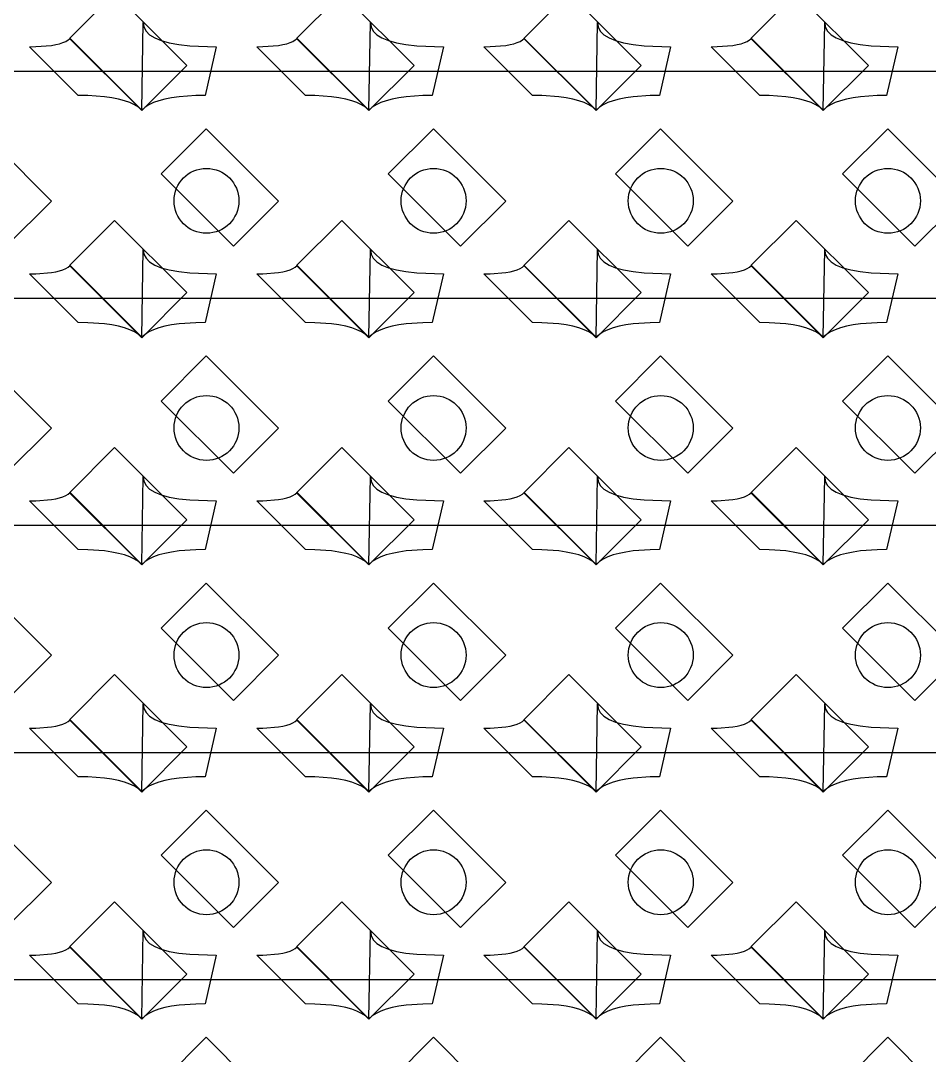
# Model space of a CAD drawing. Header units: inches. Extents: x 0.07 to 4.39, y 0.05 to 2.95.
# Drawn here: x 1.9628 to 2.2428, y 1.1767 to 1.4955 of the extents above; entities that cross this region are included whole.
import ezdxf

# ---------------------------------------------------------------- set-up
doc = ezdxf.new("R2010")
doc.units = ezdxf.units.IN
doc.header["$MEASUREMENT"] = 0
doc.layers.add('Top Layer', color=1, linetype='Continuous')

# ---------------------------------------------------------------- blocks, each defined once
blk = doc.blocks.new('0805_P_______________627')
at = {"layer": 'Top Layer'}
for p, q in [((-0.03937, 0.01575), (-0.01969, 0.01575)), ((-0.03937, -0.01575), (-0.03937, 0.01575)), ((-0.01969, 0.01575), (-0.01969, -0.01575)), ((0.01969, 0.01575), (0.03937, 0.01575)), ((0.01969, -0.01575), (0.01969, 0.01575)), ((0.03937, 0.01575), (0.03937, -0.01575)), ((-0.01969, -0.01575), (-0.03937, -0.01575)), ((0.03937, -0.01575), (0.01969, -0.01575))]:
    blk.add_line(p, q, dxfattribs=at)
blk = doc.blocks.new('0805_P_______________628')
at = {"layer": 'Top Layer'}
for p, q in [((-0.03937, 0.01575), (-0.01969, 0.01575)), ((-0.03937, -0.01575), (-0.03937, 0.01575)), ((-0.01969, 0.01575), (-0.01969, -0.01575)), ((0.01969, 0.01575), (0.03937, 0.01575)), ((0.01969, -0.01575), (0.01969, 0.01575)), ((0.03937, 0.01575), (0.03937, -0.01575)), ((-0.01969, -0.01575), (-0.03937, -0.01575)), ((0.03937, -0.01575), (0.01969, -0.01575))]:
    blk.add_line(p, q, dxfattribs=at)
blk = doc.blocks.new('0805_P_______________629')
at = {"layer": 'Top Layer'}
for p, q in [((-0.03937, 0.01575), (-0.01969, 0.01575)), ((-0.03937, -0.01575), (-0.03937, 0.01575)), ((-0.01969, 0.01575), (-0.01969, -0.01575)), ((0.01969, 0.01575), (0.03937, 0.01575)), ((0.01969, -0.01575), (0.01969, 0.01575)), ((0.03937, 0.01575), (0.03937, -0.01575)), ((-0.01969, -0.01575), (-0.03937, -0.01575)), ((0.03937, -0.01575), (0.01969, -0.01575))]:
    blk.add_line(p, q, dxfattribs=at)
blk = doc.blocks.new('0805_P_______________630')
at = {"layer": 'Top Layer'}
for p, q in [((-0.03937, 0.01575), (-0.01969, 0.01575)), ((-0.03937, -0.01575), (-0.03937, 0.01575)), ((-0.01969, 0.01575), (-0.01969, -0.01575)), ((0.01969, 0.01575), (0.03937, 0.01575)), ((0.01969, -0.01575), (0.01969, 0.01575)), ((0.03937, 0.01575), (0.03937, -0.01575)), ((-0.01969, -0.01575), (-0.03937, -0.01575)), ((0.03937, -0.01575), (0.01969, -0.01575))]:
    blk.add_line(p, q, dxfattribs=at)
blk = doc.blocks.new('0805_P_______________631')
at = {"layer": 'Top Layer'}
for p, q in [((-0.03937, 0.01575), (-0.01969, 0.01575)), ((-0.03937, -0.01575), (-0.03937, 0.01575)), ((-0.01969, 0.01575), (-0.01969, -0.01575)), ((0.01969, 0.01575), (0.03937, 0.01575)), ((0.01969, -0.01575), (0.01969, 0.01575)), ((0.03937, 0.01575), (0.03937, -0.01575)), ((-0.01969, -0.01575), (-0.03937, -0.01575)), ((0.03937, -0.01575), (0.01969, -0.01575))]:
    blk.add_line(p, q, dxfattribs=at)
blk = doc.blocks.new('0805_P_______________667')
at = {"layer": 'Top Layer'}
for p, q in [((-0.03937, 0.01575), (-0.01969, 0.01575)), ((-0.03937, -0.01575), (-0.03937, 0.01575)), ((-0.01969, 0.01575), (-0.01969, -0.01575)), ((0.01969, 0.01575), (0.03937, 0.01575)), ((0.01969, -0.01575), (0.01969, 0.01575)), ((0.03937, 0.01575), (0.03937, -0.01575)), ((-0.01969, -0.01575), (-0.03937, -0.01575)), ((0.03937, -0.01575), (0.01969, -0.01575))]:
    blk.add_line(p, q, dxfattribs=at)
blk = doc.blocks.new('0805_P_______________668')
at = {"layer": 'Top Layer'}
for p, q in [((-0.03937, 0.01575), (-0.01969, 0.01575)), ((-0.03937, -0.01575), (-0.03937, 0.01575)), ((-0.01969, 0.01575), (-0.01969, -0.01575)), ((0.01969, 0.01575), (0.03937, 0.01575)), ((0.01969, -0.01575), (0.01969, 0.01575)), ((0.03937, 0.01575), (0.03937, -0.01575)), ((-0.01969, -0.01575), (-0.03937, -0.01575)), ((0.03937, -0.01575), (0.01969, -0.01575))]:
    blk.add_line(p, q, dxfattribs=at)
blk = doc.blocks.new('0805_P_______________669')
at = {"layer": 'Top Layer'}
for p, q in [((-0.03937, 0.01575), (-0.01969, 0.01575)), ((-0.03937, -0.01575), (-0.03937, 0.01575)), ((-0.01969, 0.01575), (-0.01969, -0.01575)), ((0.01969, 0.01575), (0.03937, 0.01575)), ((0.01969, -0.01575), (0.01969, 0.01575)), ((0.03937, 0.01575), (0.03937, -0.01575)), ((-0.01969, -0.01575), (-0.03937, -0.01575)), ((0.03937, -0.01575), (0.01969, -0.01575))]:
    blk.add_line(p, q, dxfattribs=at)
blk = doc.blocks.new('0805_P_______________670')
at = {"layer": 'Top Layer'}
for p, q in [((-0.03937, 0.01575), (-0.01969, 0.01575)), ((-0.03937, -0.01575), (-0.03937, 0.01575)), ((-0.01969, 0.01575), (-0.01969, -0.01575)), ((0.01969, 0.01575), (0.03937, 0.01575)), ((0.01969, -0.01575), (0.01969, 0.01575)), ((0.03937, 0.01575), (0.03937, -0.01575)), ((-0.01969, -0.01575), (-0.03937, -0.01575)), ((0.03937, -0.01575), (0.01969, -0.01575))]:
    blk.add_line(p, q, dxfattribs=at)
blk = doc.blocks.new('0805_P_______________671')
at = {"layer": 'Top Layer'}
for p, q in [((-0.03937, 0.01575), (-0.01969, 0.01575)), ((-0.03937, -0.01575), (-0.03937, 0.01575)), ((-0.01969, 0.01575), (-0.01969, -0.01575)), ((0.01969, 0.01575), (0.03937, 0.01575)), ((0.01969, -0.01575), (0.01969, 0.01575)), ((0.03937, 0.01575), (0.03937, -0.01575)), ((-0.01969, -0.01575), (-0.03937, -0.01575)), ((0.03937, -0.01575), (0.01969, -0.01575))]:
    blk.add_line(p, q, dxfattribs=at)
blk = doc.blocks.new('0805_P_______________707')
at = {"layer": 'Top Layer'}
for p, q in [((-0.03937, 0.01575), (-0.01969, 0.01575)), ((-0.03937, -0.01575), (-0.03937, 0.01575)), ((-0.01969, 0.01575), (-0.01969, -0.01575)), ((0.01969, 0.01575), (0.03937, 0.01575)), ((0.01969, -0.01575), (0.01969, 0.01575)), ((0.03937, 0.01575), (0.03937, -0.01575)), ((-0.01969, -0.01575), (-0.03937, -0.01575)), ((0.03937, -0.01575), (0.01969, -0.01575))]:
    blk.add_line(p, q, dxfattribs=at)
blk = doc.blocks.new('0805_P_______________708')
at = {"layer": 'Top Layer'}
for p, q in [((-0.03937, 0.01575), (-0.01969, 0.01575)), ((-0.03937, -0.01575), (-0.03937, 0.01575)), ((-0.01969, 0.01575), (-0.01969, -0.01575)), ((0.01969, 0.01575), (0.03937, 0.01575)), ((0.01969, -0.01575), (0.01969, 0.01575)), ((0.03937, 0.01575), (0.03937, -0.01575)), ((-0.01969, -0.01575), (-0.03937, -0.01575)), ((0.03937, -0.01575), (0.01969, -0.01575))]:
    blk.add_line(p, q, dxfattribs=at)
blk = doc.blocks.new('0805_P_______________709')
at = {"layer": 'Top Layer'}
for p, q in [((-0.03937, 0.01575), (-0.01969, 0.01575)), ((-0.03937, -0.01575), (-0.03937, 0.01575)), ((-0.01969, 0.01575), (-0.01969, -0.01575)), ((0.01969, 0.01575), (0.03937, 0.01575)), ((0.01969, -0.01575), (0.01969, 0.01575)), ((0.03937, 0.01575), (0.03937, -0.01575)), ((-0.01969, -0.01575), (-0.03937, -0.01575)), ((0.03937, -0.01575), (0.01969, -0.01575))]:
    blk.add_line(p, q, dxfattribs=at)
blk = doc.blocks.new('0805_P_______________710')
at = {"layer": 'Top Layer'}
for p, q in [((-0.03937, 0.01575), (-0.01969, 0.01575)), ((-0.03937, -0.01575), (-0.03937, 0.01575)), ((-0.01969, 0.01575), (-0.01969, -0.01575)), ((0.01969, 0.01575), (0.03937, 0.01575)), ((0.01969, -0.01575), (0.01969, 0.01575)), ((0.03937, 0.01575), (0.03937, -0.01575)), ((-0.01969, -0.01575), (-0.03937, -0.01575)), ((0.03937, -0.01575), (0.01969, -0.01575))]:
    blk.add_line(p, q, dxfattribs=at)
blk = doc.blocks.new('0805_P_______________711')
at = {"layer": 'Top Layer'}
for p, q in [((-0.03937, 0.01575), (-0.01969, 0.01575)), ((-0.03937, -0.01575), (-0.03937, 0.01575)), ((-0.01969, 0.01575), (-0.01969, -0.01575)), ((0.01969, 0.01575), (0.03937, 0.01575)), ((0.01969, -0.01575), (0.01969, 0.01575)), ((0.03937, 0.01575), (0.03937, -0.01575)), ((-0.01969, -0.01575), (-0.03937, -0.01575)), ((0.03937, -0.01575), (0.01969, -0.01575))]:
    blk.add_line(p, q, dxfattribs=at)
blk = doc.blocks.new('0805_P_______________747')
at = {"layer": 'Top Layer'}
for p, q in [((-0.03937, 0.01575), (-0.01969, 0.01575)), ((-0.03937, -0.01575), (-0.03937, 0.01575)), ((-0.01969, 0.01575), (-0.01969, -0.01575)), ((0.01969, 0.01575), (0.03937, 0.01575)), ((0.01969, -0.01575), (0.01969, 0.01575)), ((0.03937, 0.01575), (0.03937, -0.01575)), ((-0.01969, -0.01575), (-0.03937, -0.01575)), ((0.03937, -0.01575), (0.01969, -0.01575))]:
    blk.add_line(p, q, dxfattribs=at)
blk = doc.blocks.new('0805_P_______________748')
at = {"layer": 'Top Layer'}
for p, q in [((-0.03937, 0.01575), (-0.01969, 0.01575)), ((-0.03937, -0.01575), (-0.03937, 0.01575)), ((-0.01969, 0.01575), (-0.01969, -0.01575)), ((0.01969, 0.01575), (0.03937, 0.01575)), ((0.01969, -0.01575), (0.01969, 0.01575)), ((0.03937, 0.01575), (0.03937, -0.01575)), ((-0.01969, -0.01575), (-0.03937, -0.01575)), ((0.03937, -0.01575), (0.01969, -0.01575))]:
    blk.add_line(p, q, dxfattribs=at)
blk = doc.blocks.new('0805_P_______________749')
at = {"layer": 'Top Layer'}
for p, q in [((-0.03937, 0.01575), (-0.01969, 0.01575)), ((-0.03937, -0.01575), (-0.03937, 0.01575)), ((-0.01969, 0.01575), (-0.01969, -0.01575)), ((0.01969, 0.01575), (0.03937, 0.01575)), ((0.01969, -0.01575), (0.01969, 0.01575)), ((0.03937, 0.01575), (0.03937, -0.01575)), ((-0.01969, -0.01575), (-0.03937, -0.01575)), ((0.03937, -0.01575), (0.01969, -0.01575))]:
    blk.add_line(p, q, dxfattribs=at)
blk = doc.blocks.new('0805_P_______________750')
at = {"layer": 'Top Layer'}
for p, q in [((-0.03937, 0.01575), (-0.01969, 0.01575)), ((-0.03937, -0.01575), (-0.03937, 0.01575)), ((-0.01969, 0.01575), (-0.01969, -0.01575)), ((0.01969, 0.01575), (0.03937, 0.01575)), ((0.01969, -0.01575), (0.01969, 0.01575)), ((0.03937, 0.01575), (0.03937, -0.01575)), ((-0.01969, -0.01575), (-0.03937, -0.01575)), ((0.03937, -0.01575), (0.01969, -0.01575))]:
    blk.add_line(p, q, dxfattribs=at)
blk = doc.blocks.new('0805_P_______________751')
at = {"layer": 'Top Layer'}
for p, q in [((-0.03937, 0.01575), (-0.01969, 0.01575)), ((-0.03937, -0.01575), (-0.03937, 0.01575)), ((-0.01969, 0.01575), (-0.01969, -0.01575)), ((0.01969, 0.01575), (0.03937, 0.01575)), ((0.01969, -0.01575), (0.01969, 0.01575)), ((0.03937, 0.01575), (0.03937, -0.01575)), ((-0.01969, -0.01575), (-0.03937, -0.01575)), ((0.03937, -0.01575), (0.01969, -0.01575))]:
    blk.add_line(p, q, dxfattribs=at)
blk = doc.blocks.new('0805_P_______________787')
at = {"layer": 'Top Layer'}
for p, q in [((-0.03937, 0.01575), (-0.01969, 0.01575)), ((-0.03937, -0.01575), (-0.03937, 0.01575)), ((-0.01969, 0.01575), (-0.01969, -0.01575)), ((0.01969, 0.01575), (0.03937, 0.01575)), ((0.01969, -0.01575), (0.01969, 0.01575)), ((0.03937, 0.01575), (0.03937, -0.01575)), ((-0.01969, -0.01575), (-0.03937, -0.01575)), ((0.03937, -0.01575), (0.01969, -0.01575))]:
    blk.add_line(p, q, dxfattribs=at)
blk = doc.blocks.new('0805_P_______________788')
at = {"layer": 'Top Layer'}
for p, q in [((-0.03937, 0.01575), (-0.01969, 0.01575)), ((-0.03937, -0.01575), (-0.03937, 0.01575)), ((-0.01969, 0.01575), (-0.01969, -0.01575)), ((0.01969, 0.01575), (0.03937, 0.01575)), ((0.01969, -0.01575), (0.01969, 0.01575)), ((0.03937, 0.01575), (0.03937, -0.01575)), ((-0.01969, -0.01575), (-0.03937, -0.01575)), ((0.03937, -0.01575), (0.01969, -0.01575))]:
    blk.add_line(p, q, dxfattribs=at)
blk = doc.blocks.new('0805_P_______________789')
at = {"layer": 'Top Layer'}
for p, q in [((-0.03937, 0.01575), (-0.01969, 0.01575)), ((-0.03937, -0.01575), (-0.03937, 0.01575)), ((-0.01969, 0.01575), (-0.01969, -0.01575)), ((0.01969, 0.01575), (0.03937, 0.01575)), ((0.01969, -0.01575), (0.01969, 0.01575)), ((0.03937, 0.01575), (0.03937, -0.01575)), ((-0.01969, -0.01575), (-0.03937, -0.01575)), ((0.03937, -0.01575), (0.01969, -0.01575))]:
    blk.add_line(p, q, dxfattribs=at)
blk = doc.blocks.new('0805_P_______________790')
at = {"layer": 'Top Layer'}
for p, q in [((-0.03937, 0.01575), (-0.01969, 0.01575)), ((-0.03937, -0.01575), (-0.03937, 0.01575)), ((-0.01969, 0.01575), (-0.01969, -0.01575)), ((0.01969, 0.01575), (0.03937, 0.01575)), ((0.01969, -0.01575), (0.01969, 0.01575)), ((0.03937, 0.01575), (0.03937, -0.01575)), ((-0.01969, -0.01575), (-0.03937, -0.01575)), ((0.03937, -0.01575), (0.01969, -0.01575))]:
    blk.add_line(p, q, dxfattribs=at)
blk = doc.blocks.new('0805_P_______________791')
at = {"layer": 'Top Layer'}
for p, q in [((-0.03937, 0.01575), (-0.01969, 0.01575)), ((-0.03937, -0.01575), (-0.03937, 0.01575)), ((-0.01969, 0.01575), (-0.01969, -0.01575)), ((0.01969, 0.01575), (0.03937, 0.01575)), ((0.01969, -0.01575), (0.01969, 0.01575)), ((0.03937, 0.01575), (0.03937, -0.01575)), ((-0.01969, -0.01575), (-0.03937, -0.01575)), ((0.03937, -0.01575), (0.01969, -0.01575))]:
    blk.add_line(p, q, dxfattribs=at)

msp = doc.modelspace()

# ---------------------------------------------------------------- linework, layer by layer
at = {"layer": 'Top Layer'}
for p, q in [((2.00005, 1.46795), (2.00051, 1.495)), ((2.00051, 1.495), (2.00071, 1.49358)), ((2.00071, 1.49358), (2.00137, 1.4923)), ((2.00137, 1.4923), (2.00248, 1.49117)), ((2.07005, 1.46795), (2.07051, 1.495)), ((2.07051, 1.495), (2.07071, 1.49358)), ((2.07071, 1.49358), (2.07137, 1.4923)), ((2.07137, 1.4923), (2.07248, 1.49117)), ((2.14005, 1.46795), (2.14051, 1.495)), ((2.14051, 1.495), (2.14071, 1.49358)), ((2.14071, 1.49358), (2.14137, 1.4923)), ((2.14137, 1.4923), (2.14248, 1.49117)), ((2.21005, 1.46795), (2.21051, 1.495)), ((2.21051, 1.495), (2.21071, 1.49358)), ((2.21071, 1.49358), (2.21137, 1.4923)), ((2.21137, 1.4923), (2.21248, 1.49117)), ((1.97576, 1.48875), (1.97664, 1.48914)), ((1.97664, 1.48914), (1.97737, 1.48957)), ((1.97737, 1.48957), (1.97795, 1.49005)), ((1.97795, 1.49005), (2.00005, 1.46795)), ((2.00248, 1.49117), (2.00405, 1.4902)), ((2.00405, 1.4902), (2.00607, 1.48937)), ((2.00607, 1.48937), (2.00855, 1.4887)), ((2.04576, 1.48875), (2.04664, 1.48914)), ((2.04664, 1.48914), (2.04737, 1.48957)), ((2.04737, 1.48957), (2.04795, 1.49005)), ((2.04795, 1.49005), (2.07005, 1.46795)), ((2.07248, 1.49117), (2.07405, 1.4902)), ((2.07405, 1.4902), (2.07607, 1.48937)), ((2.07607, 1.48937), (2.07855, 1.4887)), ((2.11576, 1.48875), (2.11664, 1.48914)), ((2.11664, 1.48914), (2.11737, 1.48957)), ((2.11737, 1.48957), (2.11795, 1.49005)), ((2.11795, 1.49005), (2.14005, 1.46795)), ((2.14248, 1.49117), (2.14405, 1.4902)), ((2.14405, 1.4902), (2.14607, 1.48937)), ((2.14607, 1.48937), (2.14855, 1.4887)), ((2.18576, 1.48875), (2.18664, 1.48914)), ((2.18664, 1.48914), (2.18737, 1.48957)), ((2.18737, 1.48957), (2.18795, 1.49005)), ((2.18795, 1.49005), (2.21005, 1.46795)), ((2.21248, 1.49117), (2.21405, 1.4902)), ((2.21405, 1.4902), (2.21607, 1.48937)), ((2.21607, 1.48937), (2.21855, 1.4887)), ((1.96551, 1.4875), (1.96741, 1.48753)), ((1.98051, 1.4725), (1.96551, 1.4875)), ((1.96741, 1.48753), (1.97225, 1.48791)), ((1.97225, 1.48791), (1.97356, 1.48814)), ((1.97356, 1.48814), (1.97474, 1.48842)), ((1.97474, 1.48842), (1.97576, 1.48875)), ((2.00855, 1.4887), (2.01148, 1.48818)), ((2.01148, 1.48818), (2.01487, 1.4878)), ((2.01487, 1.4878), (2.02301, 1.4875)), ((2.02301, 1.4875), (2.0196, 1.4725)), ((2.03551, 1.4875), (2.03741, 1.48753)), ((2.05051, 1.4725), (2.03551, 1.4875)), ((2.03741, 1.48753), (2.04225, 1.48791)), ((2.04225, 1.48791), (2.04356, 1.48814)), ((2.04356, 1.48814), (2.04474, 1.48842)), ((2.04474, 1.48842), (2.04576, 1.48875)), ((2.07855, 1.4887), (2.08148, 1.48818)), ((2.08148, 1.48818), (2.08487, 1.4878)), ((2.08487, 1.4878), (2.09301, 1.4875)), ((2.09301, 1.4875), (2.0896, 1.4725)), ((2.10551, 1.4875), (2.10741, 1.48753)), ((2.12051, 1.4725), (2.10551, 1.4875)), ((2.10741, 1.48753), (2.11225, 1.48791)), ((2.11225, 1.48791), (2.11356, 1.48814)), ((2.11356, 1.48814), (2.11474, 1.48842)), ((2.11474, 1.48842), (2.11576, 1.48875)), ((2.14855, 1.4887), (2.15148, 1.48818)), ((2.15148, 1.48818), (2.15487, 1.4878)), ((2.15487, 1.4878), (2.16301, 1.4875)), ((2.16301, 1.4875), (2.1596, 1.4725)), ((2.17551, 1.4875), (2.17741, 1.48753)), ((2.19051, 1.4725), (2.17551, 1.4875)), ((2.17741, 1.48753), (2.18225, 1.48791)), ((2.18225, 1.48791), (2.18356, 1.48814)), ((2.18356, 1.48814), (2.18474, 1.48842)), ((2.18474, 1.48842), (2.18576, 1.48875)), ((2.21855, 1.4887), (2.22148, 1.48818)), ((2.22148, 1.48818), (2.22487, 1.4878)), ((2.22487, 1.4878), (2.23301, 1.4875)), ((2.23301, 1.4875), (2.2296, 1.4725)), ((1.78588, 1.48), (1.99588, 1.48)), ((1.99588, 1.48), (2.20588, 1.48)), ((2.20588, 1.48), (2.41588, 1.48)), ((1.9834, 1.47245), (1.98051, 1.4725)), ((1.98857, 1.47209), (1.9834, 1.47245)), ((1.99084, 1.47177), (1.98857, 1.47209)), ((1.9929, 1.47136), (1.99084, 1.47177)), ((1.99475, 1.47086), (1.9929, 1.47136)), ((1.99639, 1.47027), (1.99475, 1.47086)), ((1.99782, 1.46959), (1.99639, 1.47027)), ((2.00372, 1.47027), (2.00229, 1.46959)), ((2.00536, 1.47086), (2.00372, 1.47027)), ((2.00721, 1.47136), (2.00536, 1.47086)), ((2.00927, 1.47177), (2.00721, 1.47136)), ((2.01154, 1.47209), (2.00927, 1.47177)), ((2.01671, 1.47245), (2.01154, 1.47209)), ((2.0196, 1.4725), (2.01671, 1.47245)), ((2.0534, 1.47245), (2.05051, 1.4725)), ((2.05857, 1.47209), (2.0534, 1.47245)), ((2.06084, 1.47177), (2.05857, 1.47209)), ((2.0629, 1.47136), (2.06084, 1.47177)), ((2.06475, 1.47086), (2.0629, 1.47136)), ((2.06639, 1.47027), (2.06475, 1.47086)), ((2.06782, 1.46959), (2.06639, 1.47027)), ((2.07372, 1.47027), (2.07229, 1.46959)), ((2.07536, 1.47086), (2.07372, 1.47027)), ((2.07721, 1.47136), (2.07536, 1.47086)), ((2.07927, 1.47177), (2.07721, 1.47136)), ((2.08154, 1.47209), (2.07927, 1.47177)), ((2.08671, 1.47245), (2.08154, 1.47209)), ((2.0896, 1.4725), (2.08671, 1.47245)), ((2.1234, 1.47245), (2.12051, 1.4725)), ((2.12857, 1.47209), (2.1234, 1.47245)), ((2.13084, 1.47177), (2.12857, 1.47209)), ((2.1329, 1.47136), (2.13084, 1.47177)), ((2.13475, 1.47086), (2.1329, 1.47136)), ((2.13639, 1.47027), (2.13475, 1.47086)), ((2.13782, 1.46959), (2.13639, 1.47027)), ((2.14372, 1.47027), (2.14229, 1.46959)), ((2.14536, 1.47086), (2.14372, 1.47027)), ((2.14721, 1.47136), (2.14536, 1.47086)), ((2.14927, 1.47177), (2.14721, 1.47136)), ((2.15154, 1.47209), (2.14927, 1.47177)), ((2.15671, 1.47245), (2.15154, 1.47209)), ((2.1596, 1.4725), (2.15671, 1.47245)), ((2.1934, 1.47245), (2.19051, 1.4725)), ((2.19857, 1.47209), (2.1934, 1.47245)), ((2.20084, 1.47177), (2.19857, 1.47209)), ((2.2029, 1.47136), (2.20084, 1.47177)), ((2.20475, 1.47086), (2.2029, 1.47136)), ((2.20639, 1.47027), (2.20475, 1.47086)), ((2.20782, 1.46959), (2.20639, 1.47027)), ((2.21372, 1.47027), (2.21229, 1.46959)), ((2.21536, 1.47086), (2.21372, 1.47027)), ((2.21721, 1.47136), (2.21536, 1.47086)), ((2.21927, 1.47177), (2.21721, 1.47136)), ((2.22154, 1.47209), (2.21927, 1.47177)), ((2.22671, 1.47245), (2.22154, 1.47209)), ((2.2296, 1.4725), (2.22671, 1.47245)), ((1.99904, 1.46882), (1.99782, 1.46959)), ((2.00005, 1.46795), (1.99904, 1.46882)), ((2.00107, 1.46882), (2.00005, 1.46795)), ((2.00229, 1.46959), (2.00107, 1.46882)), ((2.06904, 1.46882), (2.06782, 1.46959)), ((2.07005, 1.46795), (2.06904, 1.46882)), ((2.07107, 1.46882), (2.07005, 1.46795)), ((2.07229, 1.46959), (2.07107, 1.46882)), ((2.13904, 1.46882), (2.13782, 1.46959)), ((2.14005, 1.46795), (2.13904, 1.46882)), ((2.14107, 1.46882), (2.14005, 1.46795)), ((2.14229, 1.46959), (2.14107, 1.46882)), ((2.20904, 1.46882), (2.20782, 1.46959)), ((2.21005, 1.46795), (2.20904, 1.46882)), ((2.21107, 1.46882), (2.21005, 1.46795)), ((2.21229, 1.46959), (2.21107, 1.46882)), ((2.00005, 1.39795), (2.00051, 1.425)), ((2.00051, 1.425), (2.00071, 1.42358)), ((2.00071, 1.42358), (2.00137, 1.4223)), ((2.00137, 1.4223), (2.00248, 1.42118)), ((2.07005, 1.39795), (2.07051, 1.425)), ((2.07051, 1.425), (2.07071, 1.42358)), ((2.07071, 1.42358), (2.07137, 1.4223)), ((2.07137, 1.4223), (2.07248, 1.42118)), ((2.14005, 1.39795), (2.14051, 1.425)), ((2.14051, 1.425), (2.14071, 1.42358)), ((2.14071, 1.42358), (2.14137, 1.4223)), ((2.14137, 1.4223), (2.14248, 1.42118)), ((2.21005, 1.39795), (2.21051, 1.425)), ((2.21051, 1.425), (2.21071, 1.42358)), ((2.21071, 1.42358), (2.21137, 1.4223)), ((2.21137, 1.4223), (2.21248, 1.42118)), ((1.97576, 1.41875), (1.97664, 1.41914)), ((1.97664, 1.41914), (1.97737, 1.41957)), ((1.97737, 1.41957), (1.97795, 1.42006)), ((1.97795, 1.42006), (2.00005, 1.39795)), ((2.00248, 1.42118), (2.00405, 1.4202)), ((2.00405, 1.4202), (2.00607, 1.41938)), ((2.00607, 1.41938), (2.00855, 1.4187)), ((2.04576, 1.41875), (2.04664, 1.41914)), ((2.04664, 1.41914), (2.04737, 1.41957)), ((2.04737, 1.41957), (2.04795, 1.42006)), ((2.04795, 1.42006), (2.07005, 1.39795)), ((2.07248, 1.42118), (2.07405, 1.4202)), ((2.07405, 1.4202), (2.07607, 1.41938)), ((2.07607, 1.41938), (2.07855, 1.4187)), ((2.11576, 1.41875), (2.11664, 1.41914)), ((2.11664, 1.41914), (2.11737, 1.41957)), ((2.11737, 1.41957), (2.11795, 1.42006)), ((2.11795, 1.42006), (2.14005, 1.39795)), ((2.14248, 1.42118), (2.14405, 1.4202)), ((2.14405, 1.4202), (2.14607, 1.41938)), ((2.14607, 1.41938), (2.14855, 1.4187)), ((2.18576, 1.41875), (2.18664, 1.41914)), ((2.18664, 1.41914), (2.18737, 1.41957)), ((2.18737, 1.41957), (2.18795, 1.42006)), ((2.18795, 1.42006), (2.21005, 1.39795)), ((2.21248, 1.42118), (2.21405, 1.4202)), ((2.21405, 1.4202), (2.21607, 1.41938)), ((2.21607, 1.41938), (2.21855, 1.4187)), ((1.96551, 1.4175), (1.96741, 1.41753)), ((1.98051, 1.4025), (1.96551, 1.4175)), ((1.96741, 1.41753), (1.97225, 1.41791)), ((1.97225, 1.41791), (1.97356, 1.41814)), ((1.97356, 1.41814), (1.97474, 1.41842)), ((1.97474, 1.41842), (1.97576, 1.41875)), ((2.00855, 1.4187), (2.01148, 1.41817)), ((2.01148, 1.41817), (2.01487, 1.4178)), ((2.01487, 1.4178), (2.02301, 1.4175)), ((2.02301, 1.4175), (2.0196, 1.4025)), ((2.03551, 1.4175), (2.03741, 1.41753)), ((2.05051, 1.4025), (2.03551, 1.4175)), ((2.03741, 1.41753), (2.04225, 1.41791)), ((2.04225, 1.41791), (2.04356, 1.41814)), ((2.04356, 1.41814), (2.04474, 1.41842)), ((2.04474, 1.41842), (2.04576, 1.41875)), ((2.07855, 1.4187), (2.08148, 1.41817)), ((2.08148, 1.41817), (2.08487, 1.4178)), ((2.08487, 1.4178), (2.09301, 1.4175)), ((2.09301, 1.4175), (2.0896, 1.4025)), ((2.10551, 1.4175), (2.10741, 1.41753)), ((2.12051, 1.4025), (2.10551, 1.4175)), ((2.10741, 1.41753), (2.11225, 1.41791)), ((2.11225, 1.41791), (2.11356, 1.41814)), ((2.11356, 1.41814), (2.11474, 1.41842)), ((2.11474, 1.41842), (2.11576, 1.41875)), ((2.14855, 1.4187), (2.15148, 1.41817)), ((2.15148, 1.41817), (2.15487, 1.4178)), ((2.15487, 1.4178), (2.16301, 1.4175)), ((2.16301, 1.4175), (2.1596, 1.4025)), ((2.17551, 1.4175), (2.17741, 1.41753)), ((2.19051, 1.4025), (2.17551, 1.4175)), ((2.17741, 1.41753), (2.18225, 1.41791)), ((2.18225, 1.41791), (2.18356, 1.41814)), ((2.18356, 1.41814), (2.18474, 1.41842)), ((2.18474, 1.41842), (2.18576, 1.41875)), ((2.21855, 1.4187), (2.22148, 1.41817)), ((2.22148, 1.41817), (2.22487, 1.4178)), ((2.22487, 1.4178), (2.23301, 1.4175)), ((2.23301, 1.4175), (2.2296, 1.4025)), ((1.85588, 1.41), (2.06588, 1.41)), ((2.06588, 1.41), (2.20588, 1.41)), ((2.20588, 1.41), (2.34588, 1.41)), ((1.9834, 1.40245), (1.98051, 1.4025)), ((1.98857, 1.40209), (1.9834, 1.40245)), ((1.99084, 1.40177), (1.98857, 1.40209)), ((1.9929, 1.40136), (1.99084, 1.40177)), ((1.99475, 1.40086), (1.9929, 1.40136)), ((1.99639, 1.40027), (1.99475, 1.40086)), ((1.99782, 1.39959), (1.99639, 1.40027)), ((2.00372, 1.40027), (2.00229, 1.39959)), ((2.00536, 1.40086), (2.00372, 1.40027)), ((2.00721, 1.40136), (2.00536, 1.40086)), ((2.00927, 1.40177), (2.00721, 1.40136)), ((2.01154, 1.40209), (2.00927, 1.40177)), ((2.01671, 1.40245), (2.01154, 1.40209)), ((2.0196, 1.4025), (2.01671, 1.40245)), ((2.0534, 1.40245), (2.05051, 1.4025)), ((2.05857, 1.40209), (2.0534, 1.40245)), ((2.06084, 1.40177), (2.05857, 1.40209)), ((2.0629, 1.40136), (2.06084, 1.40177)), ((2.06475, 1.40086), (2.0629, 1.40136)), ((2.06639, 1.40027), (2.06475, 1.40086)), ((2.06782, 1.39959), (2.06639, 1.40027)), ((2.07372, 1.40027), (2.07229, 1.39959)), ((2.07536, 1.40086), (2.07372, 1.40027)), ((2.07721, 1.40136), (2.07536, 1.40086)), ((2.07927, 1.40177), (2.07721, 1.40136)), ((2.08154, 1.40209), (2.07927, 1.40177)), ((2.08671, 1.40245), (2.08154, 1.40209)), ((2.0896, 1.4025), (2.08671, 1.40245)), ((2.1234, 1.40245), (2.12051, 1.4025)), ((2.12857, 1.40209), (2.1234, 1.40245)), ((2.13084, 1.40177), (2.12857, 1.40209)), ((2.1329, 1.40136), (2.13084, 1.40177)), ((2.13475, 1.40086), (2.1329, 1.40136)), ((2.13639, 1.40027), (2.13475, 1.40086)), ((2.13782, 1.39959), (2.13639, 1.40027)), ((2.14372, 1.40027), (2.14229, 1.39959)), ((2.14536, 1.40086), (2.14372, 1.40027)), ((2.14721, 1.40136), (2.14536, 1.40086)), ((2.14927, 1.40177), (2.14721, 1.40136)), ((2.15154, 1.40209), (2.14927, 1.40177)), ((2.15671, 1.40245), (2.15154, 1.40209)), ((2.1596, 1.4025), (2.15671, 1.40245)), ((2.1934, 1.40245), (2.19051, 1.4025)), ((2.19857, 1.40209), (2.1934, 1.40245)), ((2.20084, 1.40177), (2.19857, 1.40209)), ((2.2029, 1.40136), (2.20084, 1.40177)), ((2.20475, 1.40086), (2.2029, 1.40136)), ((2.20639, 1.40027), (2.20475, 1.40086)), ((2.20782, 1.39959), (2.20639, 1.40027)), ((2.21372, 1.40027), (2.21229, 1.39959)), ((2.21536, 1.40086), (2.21372, 1.40027)), ((2.21721, 1.40136), (2.21536, 1.40086)), ((2.21927, 1.40177), (2.21721, 1.40136)), ((2.22154, 1.40209), (2.21927, 1.40177)), ((2.22671, 1.40245), (2.22154, 1.40209)), ((2.2296, 1.4025), (2.22671, 1.40245)), ((1.99904, 1.39882), (1.99782, 1.39959)), ((2.00005, 1.39795), (1.99904, 1.39882)), ((2.00107, 1.39882), (2.00005, 1.39795)), ((2.00229, 1.39959), (2.00107, 1.39882)), ((2.06904, 1.39882), (2.06782, 1.39959)), ((2.07005, 1.39795), (2.06904, 1.39882)), ((2.07107, 1.39882), (2.07005, 1.39795)), ((2.07229, 1.39959), (2.07107, 1.39882)), ((2.13904, 1.39882), (2.13782, 1.39959)), ((2.14005, 1.39795), (2.13904, 1.39882)), ((2.14107, 1.39882), (2.14005, 1.39795)), ((2.14229, 1.39959), (2.14107, 1.39882)), ((2.20904, 1.39882), (2.20782, 1.39959)), ((2.21005, 1.39795), (2.20904, 1.39882)), ((2.21107, 1.39882), (2.21005, 1.39795)), ((2.21229, 1.39959), (2.21107, 1.39882)), ((2.00005, 1.32795), (2.00051, 1.355)), ((2.00051, 1.355), (2.00071, 1.35357)), ((2.00071, 1.35357), (2.00137, 1.3523)), ((2.00137, 1.3523), (2.00248, 1.35118)), ((2.07005, 1.32795), (2.07051, 1.355)), ((2.07051, 1.355), (2.07071, 1.35357)), ((2.07071, 1.35357), (2.07137, 1.3523)), ((2.07137, 1.3523), (2.07248, 1.35118)), ((2.14005, 1.32795), (2.14051, 1.355)), ((2.14051, 1.355), (2.14071, 1.35357)), ((2.14071, 1.35357), (2.14137, 1.3523)), ((2.14137, 1.3523), (2.14248, 1.35118)), ((2.21005, 1.32795), (2.21051, 1.355)), ((2.21051, 1.355), (2.21071, 1.35357)), ((2.21071, 1.35357), (2.21137, 1.3523)), ((2.21137, 1.3523), (2.21248, 1.35118)), ((1.97474, 1.34842), (1.97576, 1.34875)), ((1.97576, 1.34875), (1.97664, 1.34914)), ((1.97664, 1.34914), (1.97737, 1.34957)), ((1.97737, 1.34957), (1.97795, 1.35006)), ((1.97795, 1.35006), (2.00005, 1.32795)), ((2.00248, 1.35118), (2.00405, 1.3502)), ((2.00405, 1.3502), (2.00607, 1.34937)), ((2.00607, 1.34937), (2.00855, 1.3487)), ((2.04474, 1.34842), (2.04576, 1.34875)), ((2.04576, 1.34875), (2.04664, 1.34914)), ((2.04664, 1.34914), (2.04737, 1.34957)), ((2.04737, 1.34957), (2.04795, 1.35006)), ((2.04795, 1.35006), (2.07005, 1.32795)), ((2.07248, 1.35118), (2.07405, 1.3502)), ((2.07405, 1.3502), (2.07607, 1.34937)), ((2.07607, 1.34937), (2.07855, 1.3487)), ((2.11474, 1.34842), (2.11576, 1.34875)), ((2.11576, 1.34875), (2.11664, 1.34914)), ((2.11664, 1.34914), (2.11737, 1.34957)), ((2.11737, 1.34957), (2.11795, 1.35006)), ((2.11795, 1.35006), (2.14005, 1.32795)), ((2.14248, 1.35118), (2.14405, 1.3502)), ((2.14405, 1.3502), (2.14607, 1.34937)), ((2.14607, 1.34937), (2.14855, 1.3487)), ((2.18474, 1.34842), (2.18576, 1.34875)), ((2.18576, 1.34875), (2.18664, 1.34914)), ((2.18664, 1.34914), (2.18737, 1.34957)), ((2.18737, 1.34957), (2.18795, 1.35006)), ((2.18795, 1.35006), (2.21005, 1.32795)), ((2.21248, 1.35118), (2.21405, 1.3502)), ((2.21405, 1.3502), (2.21607, 1.34937)), ((2.21607, 1.34937), (2.21855, 1.3487)), ((1.96551, 1.3475), (1.96741, 1.34753)), ((1.98051, 1.3325), (1.96551, 1.3475)), ((1.96741, 1.34753), (1.97225, 1.34791)), ((1.97225, 1.34791), (1.97356, 1.34814)), ((1.97356, 1.34814), (1.97474, 1.34842)), ((2.00855, 1.3487), (2.01148, 1.34817)), ((2.01148, 1.34817), (2.01487, 1.3478)), ((2.01487, 1.3478), (2.02301, 1.3475)), ((2.02301, 1.3475), (2.0196, 1.3325)), ((2.03551, 1.3475), (2.03741, 1.34753)), ((2.05051, 1.3325), (2.03551, 1.3475)), ((2.03741, 1.34753), (2.04225, 1.34791)), ((2.04225, 1.34791), (2.04356, 1.34814)), ((2.04356, 1.34814), (2.04474, 1.34842)), ((2.07855, 1.3487), (2.08148, 1.34817)), ((2.08148, 1.34817), (2.08487, 1.3478)), ((2.08487, 1.3478), (2.09301, 1.3475)), ((2.09301, 1.3475), (2.0896, 1.3325)), ((2.10551, 1.3475), (2.10741, 1.34753)), ((2.12051, 1.3325), (2.10551, 1.3475)), ((2.10741, 1.34753), (2.11225, 1.34791)), ((2.11225, 1.34791), (2.11356, 1.34814)), ((2.11356, 1.34814), (2.11474, 1.34842)), ((2.14855, 1.3487), (2.15148, 1.34817)), ((2.15148, 1.34817), (2.15487, 1.3478)), ((2.15487, 1.3478), (2.16301, 1.3475)), ((2.16301, 1.3475), (2.1596, 1.3325)), ((2.17551, 1.3475), (2.17741, 1.34753)), ((2.19051, 1.3325), (2.17551, 1.3475)), ((2.17741, 1.34753), (2.18225, 1.34791)), ((2.18225, 1.34791), (2.18356, 1.34814)), ((2.18356, 1.34814), (2.18474, 1.34842)), ((2.21855, 1.3487), (2.22148, 1.34817)), ((2.22148, 1.34817), (2.22487, 1.3478)), ((2.22487, 1.3478), (2.23301, 1.3475)), ((2.23301, 1.3475), (2.2296, 1.3325)), ((1.85588, 1.34), (2.06588, 1.34)), ((2.06588, 1.34), (2.27588, 1.34)), ((1.9834, 1.33245), (1.98051, 1.3325)), ((1.98857, 1.33209), (1.9834, 1.33245)), ((1.99084, 1.33177), (1.98857, 1.33209)), ((1.9929, 1.33136), (1.99084, 1.33177)), ((1.99475, 1.33086), (1.9929, 1.33136)), ((1.99639, 1.33027), (1.99475, 1.33086)), ((1.99782, 1.32959), (1.99639, 1.33027)), ((2.00372, 1.33027), (2.00229, 1.32959)), ((2.00536, 1.33086), (2.00372, 1.33027)), ((2.00721, 1.33136), (2.00536, 1.33086)), ((2.00927, 1.33177), (2.00721, 1.33136)), ((2.01154, 1.33209), (2.00927, 1.33177)), ((2.01671, 1.33245), (2.01154, 1.33209)), ((2.0196, 1.3325), (2.01671, 1.33245)), ((2.0534, 1.33245), (2.05051, 1.3325)), ((2.05857, 1.33209), (2.0534, 1.33245)), ((2.06084, 1.33177), (2.05857, 1.33209)), ((2.0629, 1.33136), (2.06084, 1.33177)), ((2.06475, 1.33086), (2.0629, 1.33136)), ((2.06639, 1.33027), (2.06475, 1.33086)), ((2.06782, 1.32959), (2.06639, 1.33027)), ((2.07372, 1.33027), (2.07229, 1.32959)), ((2.07536, 1.33086), (2.07372, 1.33027)), ((2.07721, 1.33136), (2.07536, 1.33086)), ((2.07927, 1.33177), (2.07721, 1.33136)), ((2.08154, 1.33209), (2.07927, 1.33177)), ((2.08671, 1.33245), (2.08154, 1.33209)), ((2.0896, 1.3325), (2.08671, 1.33245)), ((2.1234, 1.33245), (2.12051, 1.3325)), ((2.12857, 1.33209), (2.1234, 1.33245)), ((2.13084, 1.33177), (2.12857, 1.33209)), ((2.1329, 1.33136), (2.13084, 1.33177)), ((2.13475, 1.33086), (2.1329, 1.33136)), ((2.13639, 1.33027), (2.13475, 1.33086)), ((2.13782, 1.32959), (2.13639, 1.33027)), ((2.14372, 1.33027), (2.14229, 1.32959)), ((2.14536, 1.33086), (2.14372, 1.33027)), ((2.14721, 1.33136), (2.14536, 1.33086)), ((2.14927, 1.33177), (2.14721, 1.33136)), ((2.15154, 1.33209), (2.14927, 1.33177)), ((2.15671, 1.33245), (2.15154, 1.33209)), ((2.1596, 1.3325), (2.15671, 1.33245)), ((2.1934, 1.33245), (2.19051, 1.3325)), ((2.19857, 1.33209), (2.1934, 1.33245)), ((2.20084, 1.33177), (2.19857, 1.33209)), ((2.2029, 1.33136), (2.20084, 1.33177)), ((2.20475, 1.33086), (2.2029, 1.33136)), ((2.20639, 1.33027), (2.20475, 1.33086)), ((2.20782, 1.32959), (2.20639, 1.33027)), ((2.21372, 1.33027), (2.21229, 1.32959)), ((2.21536, 1.33086), (2.21372, 1.33027)), ((2.21721, 1.33136), (2.21536, 1.33086)), ((2.21927, 1.33177), (2.21721, 1.33136)), ((2.22154, 1.33209), (2.21927, 1.33177)), ((2.22671, 1.33245), (2.22154, 1.33209)), ((2.2296, 1.3325), (2.22671, 1.33245)), ((1.99904, 1.32882), (1.99782, 1.32959)), ((2.00005, 1.32795), (1.99904, 1.32882)), ((2.00107, 1.32882), (2.00005, 1.32795)), ((2.00229, 1.32959), (2.00107, 1.32882)), ((2.06904, 1.32882), (2.06782, 1.32959)), ((2.07005, 1.32795), (2.06904, 1.32882)), ((2.07107, 1.32882), (2.07005, 1.32795)), ((2.07229, 1.32959), (2.07107, 1.32882)), ((2.13904, 1.32882), (2.13782, 1.32959)), ((2.14005, 1.32795), (2.13904, 1.32882)), ((2.14107, 1.32882), (2.14005, 1.32795)), ((2.14229, 1.32959), (2.14107, 1.32882)), ((2.20904, 1.32882), (2.20782, 1.32959)), ((2.21005, 1.32795), (2.20904, 1.32882)), ((2.21107, 1.32882), (2.21005, 1.32795)), ((2.21229, 1.32959), (2.21107, 1.32882)), ((2.00005, 1.25795), (2.00051, 1.285)), ((2.00051, 1.285), (2.00071, 1.28357)), ((2.07005, 1.25795), (2.07051, 1.285)), ((2.07051, 1.285), (2.07071, 1.28357)), ((2.14005, 1.25795), (2.14051, 1.285)), ((2.14051, 1.285), (2.14071, 1.28357)), ((2.21005, 1.25795), (2.21051, 1.285)), ((2.21051, 1.285), (2.21071, 1.28357)), ((2.00071, 1.28357), (2.00137, 1.2823)), ((2.00137, 1.2823), (2.00248, 1.28117)), ((2.07071, 1.28357), (2.07137, 1.2823)), ((2.07137, 1.2823), (2.07248, 1.28117)), ((2.14071, 1.28357), (2.14137, 1.2823)), ((2.14137, 1.2823), (2.14248, 1.28117)), ((2.21071, 1.28357), (2.21137, 1.2823)), ((2.21137, 1.2823), (2.21248, 1.28117)), ((1.97474, 1.27842), (1.97576, 1.27875)), ((1.97576, 1.27875), (1.97664, 1.27914)), ((1.97664, 1.27914), (1.97737, 1.27957)), ((1.97737, 1.27957), (1.97795, 1.28005)), ((1.97795, 1.28005), (2.00005, 1.25795)), ((2.00248, 1.28117), (2.00405, 1.2802)), ((2.00405, 1.2802), (2.00607, 1.27937)), ((2.00607, 1.27937), (2.00855, 1.2787)), ((2.00855, 1.2787), (2.01148, 1.27818)), ((2.04474, 1.27842), (2.04576, 1.27875)), ((2.04576, 1.27875), (2.04664, 1.27914)), ((2.04664, 1.27914), (2.04737, 1.27957)), ((2.04737, 1.27957), (2.04795, 1.28005)), ((2.04795, 1.28005), (2.07005, 1.25795)), ((2.07248, 1.28117), (2.07405, 1.2802)), ((2.07405, 1.2802), (2.07607, 1.27937)), ((2.07607, 1.27937), (2.07855, 1.2787)), ((2.07855, 1.2787), (2.08148, 1.27818)), ((2.11474, 1.27842), (2.11576, 1.27875)), ((2.11576, 1.27875), (2.11664, 1.27914)), ((2.11664, 1.27914), (2.11737, 1.27957)), ((2.11737, 1.27957), (2.11795, 1.28005)), ((2.11795, 1.28005), (2.14005, 1.25795)), ((2.14248, 1.28117), (2.14405, 1.2802)), ((2.14405, 1.2802), (2.14607, 1.27937)), ((2.14607, 1.27937), (2.14855, 1.2787)), ((2.14855, 1.2787), (2.15148, 1.27818)), ((2.18474, 1.27842), (2.18576, 1.27875)), ((2.18576, 1.27875), (2.18664, 1.27914)), ((2.18664, 1.27914), (2.18737, 1.27957)), ((2.18737, 1.27957), (2.18795, 1.28005)), ((2.18795, 1.28005), (2.21005, 1.25795)), ((2.21248, 1.28117), (2.21405, 1.2802)), ((2.21405, 1.2802), (2.21607, 1.27937)), ((2.21607, 1.27937), (2.21855, 1.2787)), ((2.21855, 1.2787), (2.22148, 1.27818)), ((1.96551, 1.2775), (1.96741, 1.27753)), ((1.98051, 1.2625), (1.96551, 1.2775)), ((1.96741, 1.27753), (1.97225, 1.27791)), ((1.97225, 1.27791), (1.97356, 1.27814)), ((1.97356, 1.27814), (1.97474, 1.27842)), ((2.01148, 1.27818), (2.01487, 1.2778)), ((2.01487, 1.2778), (2.02301, 1.2775)), ((2.02301, 1.2775), (2.0196, 1.2625)), ((2.03551, 1.2775), (2.03741, 1.27753)), ((2.05051, 1.2625), (2.03551, 1.2775)), ((2.03741, 1.27753), (2.04225, 1.27791)), ((2.04225, 1.27791), (2.04356, 1.27814)), ((2.04356, 1.27814), (2.04474, 1.27842)), ((2.08148, 1.27818), (2.08487, 1.2778)), ((2.08487, 1.2778), (2.09301, 1.2775)), ((2.09301, 1.2775), (2.0896, 1.2625)), ((2.10551, 1.2775), (2.10741, 1.27753)), ((2.12051, 1.2625), (2.10551, 1.2775)), ((2.10741, 1.27753), (2.11225, 1.27791)), ((2.11225, 1.27791), (2.11356, 1.27814)), ((2.11356, 1.27814), (2.11474, 1.27842)), ((2.15148, 1.27818), (2.15487, 1.2778)), ((2.15487, 1.2778), (2.16301, 1.2775)), ((2.16301, 1.2775), (2.1596, 1.2625)), ((2.17551, 1.2775), (2.17741, 1.27753)), ((2.19051, 1.2625), (2.17551, 1.2775)), ((2.17741, 1.27753), (2.18225, 1.27791)), ((2.18225, 1.27791), (2.18356, 1.27814)), ((2.18356, 1.27814), (2.18474, 1.27842)), ((2.22148, 1.27818), (2.22487, 1.2778)), ((2.22487, 1.2778), (2.23301, 1.2775)), ((2.23301, 1.2775), (2.2296, 1.2625)), ((1.93006, 1.27), (2.07005, 1.27)), ((2.07005, 1.27), (2.14005, 1.27)), ((2.14005, 1.27), (2.27588, 1.27)), ((1.9834, 1.26245), (1.98051, 1.2625)), ((1.98857, 1.26209), (1.9834, 1.26245)), ((1.99084, 1.26177), (1.98857, 1.26209)), ((1.9929, 1.26136), (1.99084, 1.26177)), ((1.99475, 1.26086), (1.9929, 1.26136)), ((1.99639, 1.26027), (1.99475, 1.26086)), ((1.99782, 1.25959), (1.99639, 1.26027)), ((1.99904, 1.25882), (1.99782, 1.25959)), ((2.00229, 1.25959), (2.00107, 1.25882)), ((2.00372, 1.26027), (2.00229, 1.25959)), ((2.00536, 1.26086), (2.00372, 1.26027)), ((2.00721, 1.26136), (2.00536, 1.26086)), ((2.00927, 1.26177), (2.00721, 1.26136)), ((2.01154, 1.26209), (2.00927, 1.26177)), ((2.01671, 1.26245), (2.01154, 1.26209)), ((2.0196, 1.2625), (2.01671, 1.26245)), ((2.0534, 1.26245), (2.05051, 1.2625)), ((2.05857, 1.26209), (2.0534, 1.26245)), ((2.06084, 1.26177), (2.05857, 1.26209)), ((2.0629, 1.26136), (2.06084, 1.26177)), ((2.06475, 1.26086), (2.0629, 1.26136)), ((2.06639, 1.26027), (2.06475, 1.26086)), ((2.06782, 1.25959), (2.06639, 1.26027)), ((2.06904, 1.25882), (2.06782, 1.25959)), ((2.07229, 1.25959), (2.07107, 1.25882)), ((2.07372, 1.26027), (2.07229, 1.25959)), ((2.07536, 1.26086), (2.07372, 1.26027)), ((2.07721, 1.26136), (2.07536, 1.26086)), ((2.07927, 1.26177), (2.07721, 1.26136)), ((2.08154, 1.26209), (2.07927, 1.26177)), ((2.08671, 1.26245), (2.08154, 1.26209)), ((2.0896, 1.2625), (2.08671, 1.26245)), ((2.1234, 1.26245), (2.12051, 1.2625)), ((2.12857, 1.26209), (2.1234, 1.26245)), ((2.13084, 1.26177), (2.12857, 1.26209)), ((2.1329, 1.26136), (2.13084, 1.26177)), ((2.13475, 1.26086), (2.1329, 1.26136)), ((2.13639, 1.26027), (2.13475, 1.26086)), ((2.13782, 1.25959), (2.13639, 1.26027)), ((2.13904, 1.25882), (2.13782, 1.25959)), ((2.14229, 1.25959), (2.14107, 1.25882)), ((2.14372, 1.26027), (2.14229, 1.25959)), ((2.14536, 1.26086), (2.14372, 1.26027)), ((2.14721, 1.26136), (2.14536, 1.26086)), ((2.14927, 1.26177), (2.14721, 1.26136)), ((2.15154, 1.26209), (2.14927, 1.26177)), ((2.15671, 1.26245), (2.15154, 1.26209)), ((2.1596, 1.2625), (2.15671, 1.26245)), ((2.1934, 1.26245), (2.19051, 1.2625)), ((2.19857, 1.26209), (2.1934, 1.26245)), ((2.20084, 1.26177), (2.19857, 1.26209)), ((2.2029, 1.26136), (2.20084, 1.26177)), ((2.20475, 1.26086), (2.2029, 1.26136)), ((2.20639, 1.26027), (2.20475, 1.26086)), ((2.20782, 1.25959), (2.20639, 1.26027)), ((2.20904, 1.25882), (2.20782, 1.25959)), ((2.21229, 1.25959), (2.21107, 1.25882)), ((2.21372, 1.26027), (2.21229, 1.25959)), ((2.21536, 1.26086), (2.21372, 1.26027)), ((2.21721, 1.26136), (2.21536, 1.26086)), ((2.21927, 1.26177), (2.21721, 1.26136)), ((2.22154, 1.26209), (2.21927, 1.26177)), ((2.22671, 1.26245), (2.22154, 1.26209)), ((2.2296, 1.2625), (2.22671, 1.26245)), ((2.00005, 1.25795), (1.99904, 1.25882)), ((2.00107, 1.25882), (2.00005, 1.25795)), ((2.07005, 1.25795), (2.06904, 1.25882)), ((2.07107, 1.25882), (2.07005, 1.25795)), ((2.14005, 1.25795), (2.13904, 1.25882)), ((2.14107, 1.25882), (2.14005, 1.25795)), ((2.21005, 1.25795), (2.20904, 1.25882)), ((2.21107, 1.25882), (2.21005, 1.25795)), ((2.00005, 1.18795), (2.00051, 1.215)), ((2.00051, 1.215), (2.00071, 1.21358)), ((2.07005, 1.18795), (2.07051, 1.215)), ((2.07051, 1.215), (2.07071, 1.21358)), ((2.14005, 1.18795), (2.14051, 1.215)), ((2.14051, 1.215), (2.14071, 1.21358)), ((2.21005, 1.18795), (2.21051, 1.215)), ((2.21051, 1.215), (2.21071, 1.21358)), ((2.00071, 1.21358), (2.00137, 1.2123)), ((2.00137, 1.2123), (2.00248, 1.21117)), ((2.07071, 1.21358), (2.07137, 1.2123)), ((2.07137, 1.2123), (2.07248, 1.21117)), ((2.14071, 1.21358), (2.14137, 1.2123)), ((2.14137, 1.2123), (2.14248, 1.21117)), ((2.21071, 1.21358), (2.21137, 1.2123)), ((2.21137, 1.2123), (2.21248, 1.21117)), ((1.97474, 1.20842), (1.97576, 1.20875)), ((1.97576, 1.20875), (1.97664, 1.20914)), ((1.97664, 1.20914), (1.97737, 1.20957)), ((1.97737, 1.20957), (1.97795, 1.21006)), ((1.97795, 1.21006), (2.00005, 1.18795)), ((2.00248, 1.21117), (2.00405, 1.2102)), ((2.00405, 1.2102), (2.00607, 1.20938)), ((2.00607, 1.20938), (2.00855, 1.2087)), ((2.00855, 1.2087), (2.01148, 1.20817)), ((2.04474, 1.20842), (2.04576, 1.20875)), ((2.04576, 1.20875), (2.04664, 1.20914)), ((2.04664, 1.20914), (2.04737, 1.20957)), ((2.04737, 1.20957), (2.04795, 1.21006)), ((2.04795, 1.21006), (2.07005, 1.18795)), ((2.07248, 1.21117), (2.07405, 1.2102)), ((2.07405, 1.2102), (2.07607, 1.20938)), ((2.07607, 1.20938), (2.07855, 1.2087)), ((2.07855, 1.2087), (2.08148, 1.20817)), ((2.11474, 1.20842), (2.11576, 1.20875)), ((2.11576, 1.20875), (2.11664, 1.20914)), ((2.11664, 1.20914), (2.11737, 1.20957)), ((2.11737, 1.20957), (2.11795, 1.21006)), ((2.11795, 1.21006), (2.14005, 1.18795)), ((2.14248, 1.21117), (2.14405, 1.2102)), ((2.14405, 1.2102), (2.14607, 1.20938)), ((2.14607, 1.20938), (2.14855, 1.2087)), ((2.14855, 1.2087), (2.15148, 1.20817)), ((2.18474, 1.20842), (2.18576, 1.20875)), ((2.18576, 1.20875), (2.18664, 1.20914)), ((2.18664, 1.20914), (2.18737, 1.20957)), ((2.18737, 1.20957), (2.18795, 1.21006)), ((2.18795, 1.21006), (2.21005, 1.18795)), ((2.21248, 1.21117), (2.21405, 1.2102)), ((2.21405, 1.2102), (2.21607, 1.20938)), ((2.21607, 1.20938), (2.21855, 1.2087)), ((2.21855, 1.2087), (2.22148, 1.20817)), ((1.96551, 1.2075), (1.96741, 1.20753)), ((1.98051, 1.1925), (1.96551, 1.2075)), ((1.96741, 1.20753), (1.97225, 1.20791)), ((1.97225, 1.20791), (1.97356, 1.20814)), ((1.97356, 1.20814), (1.97474, 1.20842)), ((2.01148, 1.20817), (2.01487, 1.2078)), ((2.01487, 1.2078), (2.02301, 1.2075)), ((2.02301, 1.2075), (2.0196, 1.1925)), ((2.03551, 1.2075), (2.03741, 1.20753)), ((2.05051, 1.1925), (2.03551, 1.2075)), ((2.03741, 1.20753), (2.04225, 1.20791)), ((2.04225, 1.20791), (2.04356, 1.20814)), ((2.04356, 1.20814), (2.04474, 1.20842)), ((2.08148, 1.20817), (2.08487, 1.2078)), ((2.08487, 1.2078), (2.09301, 1.2075)), ((2.09301, 1.2075), (2.0896, 1.1925)), ((2.10551, 1.2075), (2.10741, 1.20753)), ((2.12051, 1.1925), (2.10551, 1.2075)), ((2.10741, 1.20753), (2.11225, 1.20791)), ((2.11225, 1.20791), (2.11356, 1.20814)), ((2.11356, 1.20814), (2.11474, 1.20842)), ((2.15148, 1.20817), (2.15487, 1.2078)), ((2.15487, 1.2078), (2.16301, 1.2075)), ((2.16301, 1.2075), (2.1596, 1.1925)), ((2.17551, 1.2075), (2.17741, 1.20753)), ((2.19051, 1.1925), (2.17551, 1.2075)), ((2.17741, 1.20753), (2.18225, 1.20791)), ((2.18225, 1.20791), (2.18356, 1.20814)), ((2.18356, 1.20814), (2.18474, 1.20842)), ((2.22148, 1.20817), (2.22487, 1.2078)), ((2.22487, 1.2078), (2.23301, 1.2075)), ((2.23301, 1.2075), (2.2296, 1.1925)), ((1.92588, 1.2), (2.06588, 1.2)), ((2.06588, 1.2), (2.20588, 1.2)), ((2.20588, 1.2), (2.35005, 1.2)), ((1.9834, 1.19245), (1.98051, 1.1925)), ((2.0196, 1.1925), (2.01671, 1.19245)), ((2.0534, 1.19245), (2.05051, 1.1925)), ((2.0896, 1.1925), (2.08671, 1.19245)), ((2.1234, 1.19245), (2.12051, 1.1925)), ((2.1596, 1.1925), (2.15671, 1.19245)), ((2.1934, 1.19245), (2.19051, 1.1925)), ((2.2296, 1.1925), (2.22671, 1.19245)), ((1.98857, 1.19209), (1.9834, 1.19245)), ((1.99084, 1.19177), (1.98857, 1.19209)), ((1.9929, 1.19136), (1.99084, 1.19177)), ((1.99475, 1.19086), (1.9929, 1.19136)), ((1.99639, 1.19027), (1.99475, 1.19086)), ((1.99782, 1.18959), (1.99639, 1.19027)), ((1.99904, 1.18882), (1.99782, 1.18959)), ((2.00229, 1.18959), (2.00107, 1.18882)), ((2.00372, 1.19027), (2.00229, 1.18959)), ((2.00536, 1.19086), (2.00372, 1.19027)), ((2.00721, 1.19136), (2.00536, 1.19086)), ((2.00927, 1.19177), (2.00721, 1.19136)), ((2.01154, 1.19209), (2.00927, 1.19177)), ((2.01671, 1.19245), (2.01154, 1.19209)), ((2.05857, 1.19209), (2.0534, 1.19245)), ((2.06084, 1.19177), (2.05857, 1.19209)), ((2.0629, 1.19136), (2.06084, 1.19177)), ((2.06475, 1.19086), (2.0629, 1.19136)), ((2.06639, 1.19027), (2.06475, 1.19086)), ((2.06782, 1.18959), (2.06639, 1.19027)), ((2.06904, 1.18882), (2.06782, 1.18959)), ((2.07229, 1.18959), (2.07107, 1.18882)), ((2.07372, 1.19027), (2.07229, 1.18959)), ((2.07536, 1.19086), (2.07372, 1.19027)), ((2.07721, 1.19136), (2.07536, 1.19086)), ((2.07927, 1.19177), (2.07721, 1.19136)), ((2.08154, 1.19209), (2.07927, 1.19177)), ((2.08671, 1.19245), (2.08154, 1.19209)), ((2.12857, 1.19209), (2.1234, 1.19245)), ((2.13084, 1.19177), (2.12857, 1.19209)), ((2.1329, 1.19136), (2.13084, 1.19177)), ((2.13475, 1.19086), (2.1329, 1.19136)), ((2.13639, 1.19027), (2.13475, 1.19086)), ((2.13782, 1.18959), (2.13639, 1.19027)), ((2.13904, 1.18882), (2.13782, 1.18959)), ((2.14229, 1.18959), (2.14107, 1.18882)), ((2.14372, 1.19027), (2.14229, 1.18959)), ((2.14536, 1.19086), (2.14372, 1.19027)), ((2.14721, 1.19136), (2.14536, 1.19086)), ((2.14927, 1.19177), (2.14721, 1.19136)), ((2.15154, 1.19209), (2.14927, 1.19177)), ((2.15671, 1.19245), (2.15154, 1.19209)), ((2.19857, 1.19209), (2.1934, 1.19245)), ((2.20084, 1.19177), (2.19857, 1.19209)), ((2.2029, 1.19136), (2.20084, 1.19177)), ((2.20475, 1.19086), (2.2029, 1.19136)), ((2.20639, 1.19027), (2.20475, 1.19086)), ((2.20782, 1.18959), (2.20639, 1.19027)), ((2.20904, 1.18882), (2.20782, 1.18959)), ((2.21229, 1.18959), (2.21107, 1.18882)), ((2.21372, 1.19027), (2.21229, 1.18959)), ((2.21536, 1.19086), (2.21372, 1.19027)), ((2.21721, 1.19136), (2.21536, 1.19086)), ((2.21927, 1.19177), (2.21721, 1.19136)), ((2.22154, 1.19209), (2.21927, 1.19177)), ((2.22671, 1.19245), (2.22154, 1.19209)), ((2.00005, 1.18795), (1.99904, 1.18882)), ((2.00107, 1.18882), (2.00005, 1.18795)), ((2.07005, 1.18795), (2.06904, 1.18882)), ((2.07107, 1.18882), (2.07005, 1.18795)), ((2.14005, 1.18795), (2.13904, 1.18882)), ((2.14107, 1.18882), (2.14005, 1.18795)), ((2.21005, 1.18795), (2.20904, 1.18882)), ((2.21107, 1.18882), (2.21005, 1.18795))]:
    msp.add_line(p, q, dxfattribs=at)
for centre in [(2.02, 1.44), (2.09, 1.44), (2.16, 1.44), (2.23, 1.44), (2.02, 1.37), (2.09, 1.37), (2.16, 1.37), (2.23, 1.37), (2.02, 1.3), (2.09, 1.3), (2.16, 1.3), (2.23, 1.3), (2.02, 1.23), (2.09, 1.23), (2.16, 1.23), (2.23, 1.23)]:
    msp.add_circle(centre, 0.01, dxfattribs=at)

# ---------------------------------------------------------------- block references
at = {"rotation": 45}
for name, p in [('0805_P_______________631', (1.975, 1.465)), ('0805_P_______________630', (2.045, 1.465)), ('0805_P_______________629', (2.115, 1.465)), ('0805_P_______________628', (2.185, 1.465)), ('0805_P_______________627', (2.255, 1.465)), ('0805_P_______________671', (1.975, 1.395)), ('0805_P_______________670', (2.045, 1.395)), ('0805_P_______________669', (2.115, 1.395)), ('0805_P_______________668', (2.185, 1.395)), ('0805_P_______________667', (2.255, 1.395)), ('0805_P_______________711', (1.975, 1.325)), ('0805_P_______________710', (2.045, 1.325)), ('0805_P_______________709', (2.115, 1.325)), ('0805_P_______________708', (2.185, 1.325)), ('0805_P_______________707', (2.255, 1.325)), ('0805_P_______________751', (1.975, 1.255)), ('0805_P_______________750', (2.045, 1.255)), ('0805_P_______________749', (2.115, 1.255)), ('0805_P_______________748', (2.185, 1.255)), ('0805_P_______________747', (2.255, 1.255)), ('0805_P_______________791', (1.975, 1.185)), ('0805_P_______________790', (2.045, 1.185)), ('0805_P_______________789', (2.115, 1.185)), ('0805_P_______________788', (2.185, 1.185)), ('0805_P_______________787', (2.255, 1.185))]:
    msp.add_blockref(name, p, dxfattribs=at)

doc.saveas('drawing.dxf')
